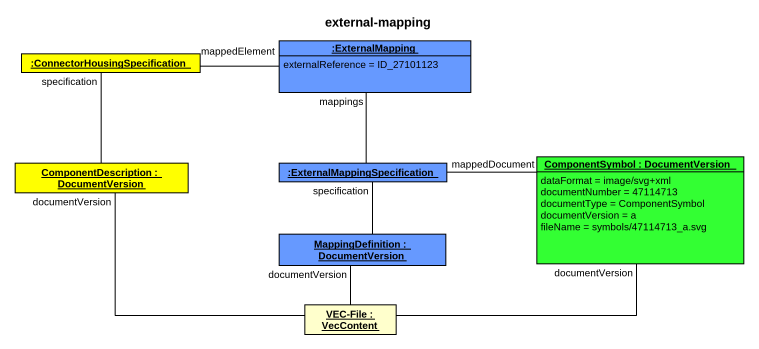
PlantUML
@startuml
title external-mapping
hide circle
hide empty members
object ":ConnectorHousingSpecification" as ConnectorHousingSpecificatio #FFFF00
object ":ExternalMapping" as ExternalMapping #6699FF {
  externalReference = ID_27101123
}
object "ComponentDescription : DocumentVersion" as ComponentDescription #FFFF00
object ":ExternalMappingSpecification" as ExternalMappingSpecification #6699FF
object "ComponentSymbol : DocumentVersion" as ComponentSymbol #33FF33 {
  dataFormat = image/svg+xml
  documentNumber = 47114713
  documentType = ComponentSymbol
  documentVersion = a
  fileName = symbols/47114713_a.svg
}
object "MappingDefinition : DocumentVersion" as MappingDefinition #6699FF
object "VEC-File : VecContent" as VEC_File
ExternalMapping -left- ConnectorHousingSpecificatio : mappedElement
ComponentDescription -up- ConnectorHousingSpecificatio : specification
ExternalMappingSpecification -up- ExternalMapping : mappings
ExternalMappingSpecification -right- ComponentSymbol : mappedDocument
MappingDefinition -up- ExternalMappingSpecification : specification
VEC_File -left- ComponentDescription : documentVersion
VEC_File -right- ComponentSymbol : documentVersion
VEC_File -up- MappingDefinition : documentVersion
@enduml
